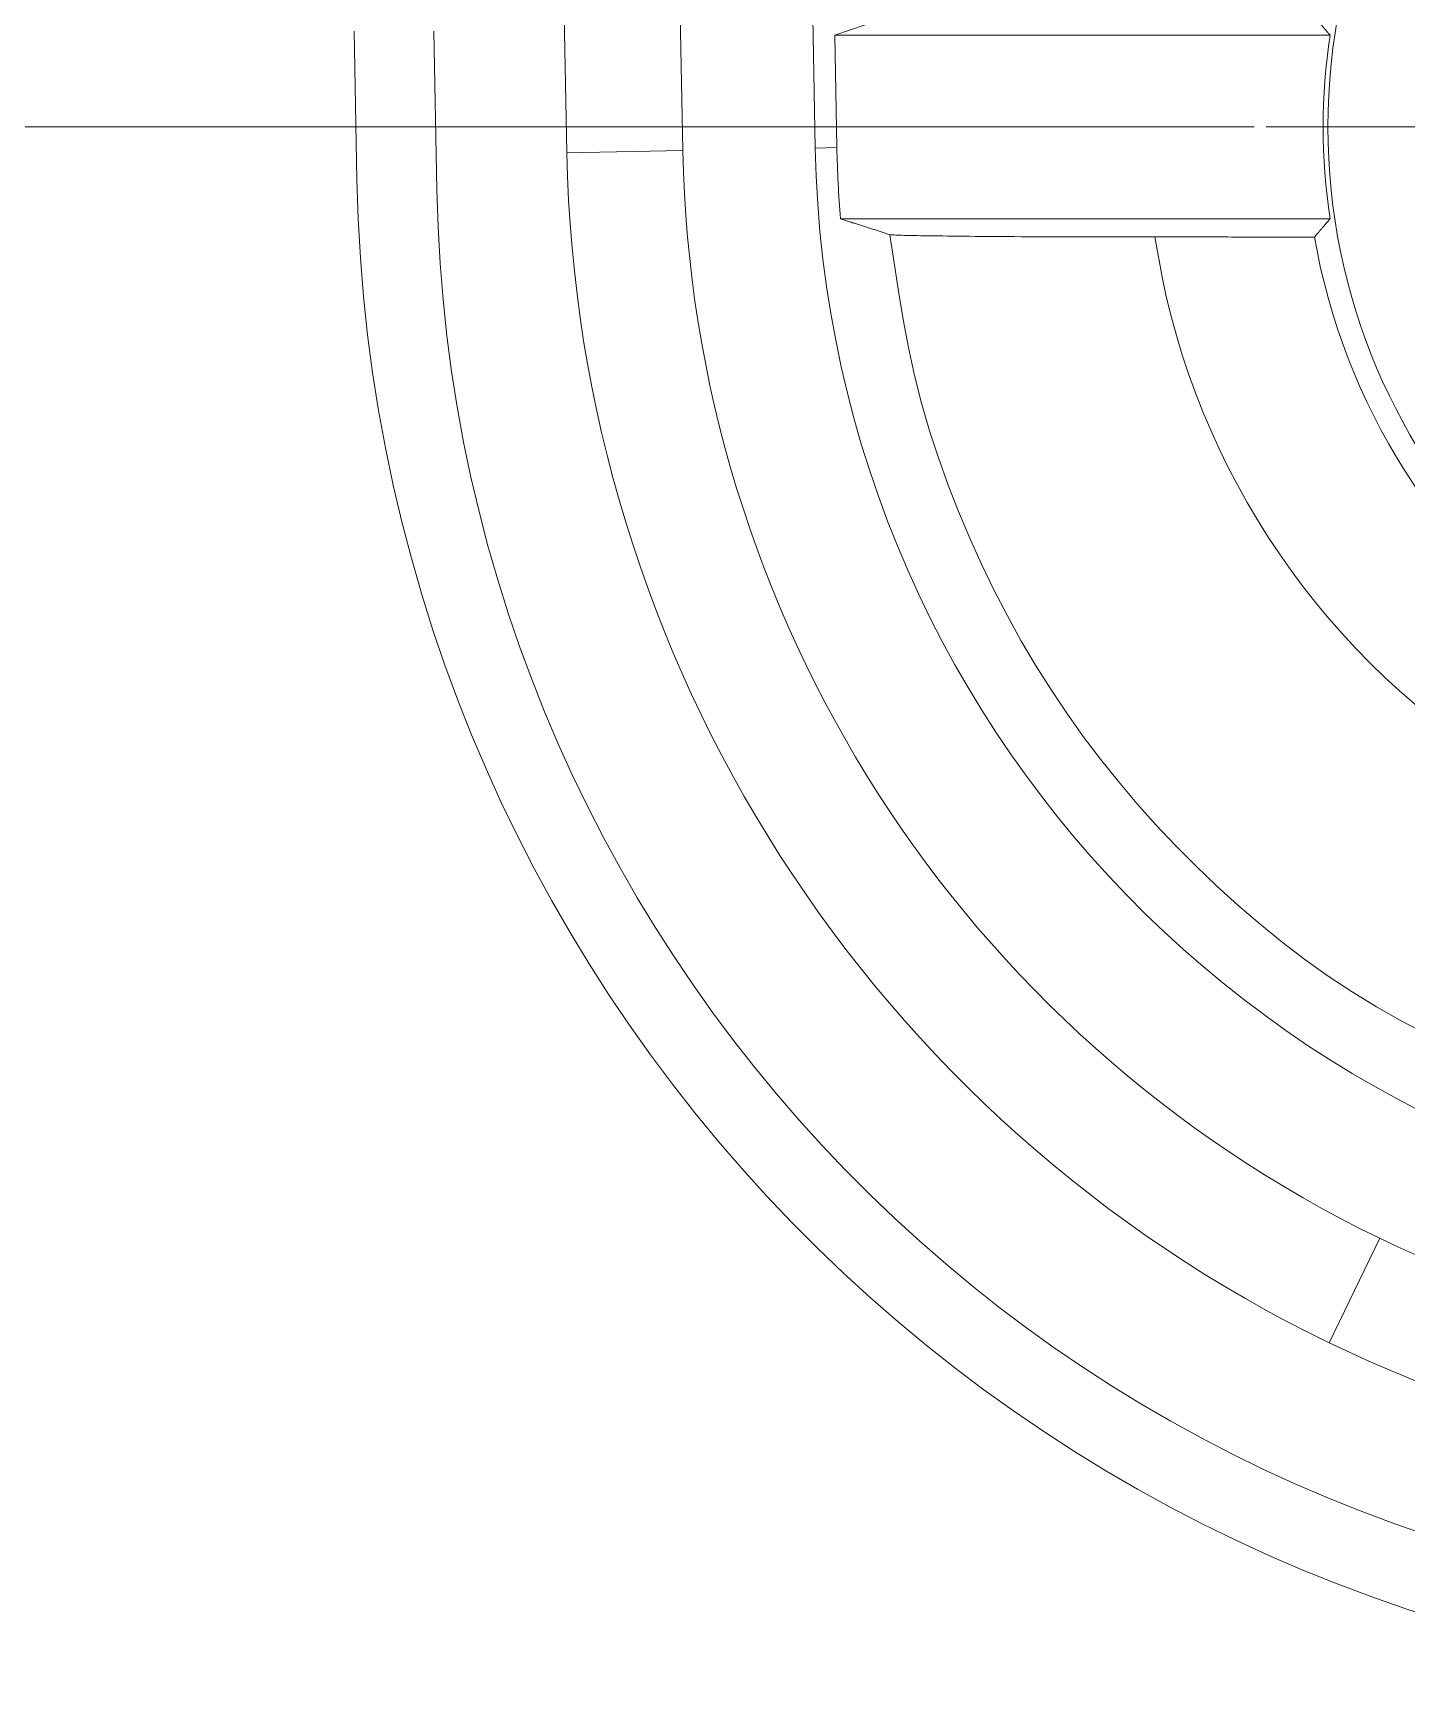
# Model space of a CAD drawing. Header units: inches. Extents: x 0 to 40, y 35.9 to 64.1.
# Drawn here: x 24.612 to 25.09, y 42.383 to 42.959 of the extents above; entities that cross this region are included whole.
import ezdxf

# ---------------------------------------------------------------- set-up
doc = ezdxf.new("R2010")
doc.units = ezdxf.units.IN
doc.header["$MEASUREMENT"] = 0
doc.linetypes.add('AI-Linetype-48', pattern=[0.409239, 0.189542, -0.073232, 0.073232, -0.073232])
doc.layers.add('2', color=7, linetype='Continuous')

# ---------------------------------------------------------------- blocks, each defined once
blk = doc.blocks.new('block 1961')
at = {"layer": '2', "color": 7, "lineweight": 18, "true_color": 0xffffff}
blk.add_lwpolyline([(24.89085, 42.95848), (25.06331, 42.95848)], dxfattribs=at)
blk = doc.blocks.new('block 2012')
at = {"layer": '2', "color": 7, "lineweight": 18, "true_color": 0xffffff}
blk.add_lwpolyline([(25.06331, 42.89454), (24.89288, 42.89454)], dxfattribs=at)
blk = doc.blocks.new('block 2065')
at = {"layer": '2', "color": 7, "lineweight": 18, "true_color": 0xffffff}
blk.add_lwpolyline([(24.90728, 42.96399), (24.89085, 42.95848)], dxfattribs=at)
blk = doc.blocks.new('block 2076')
at = {"layer": '2', "color": 7, "lineweight": 18, "true_color": 0xffffff}
blk.add_lwpolyline([(24.89157, 42.91934), (24.88406, 42.91917)], dxfattribs=at)
blk = doc.blocks.new('block 2105')
at = {"layer": '2', "color": 7, "lineweight": 18, "true_color": 0xffffff}
blk.add_lwpolyline([(24.74233, 47.9395), (24.83797, 42.91831)], dxfattribs=at)
blk = doc.blocks.new('block 2107')
at = {"layer": '2', "color": 7, "lineweight": 18, "true_color": 0xffffff}
blk.add_lwpolyline([(24.79759, 42.91755), (24.83797, 42.91831)], dxfattribs=at)
blk = doc.blocks.new('block 2115')
at = {"layer": '2', "color": 7, "lineweight": 18, "true_color": 0xffffff}
blk.add_lwpolyline([(25.06304, 42.50314), (25.08064, 42.53952)], dxfattribs=at)
blk = doc.blocks.new('block 2116')
at = {"layer": '2', "color": 7, "lineweight": 18, "true_color": 0xffffff}
blk.add_lwpolyline([(24.79759, 42.91755), (24.70195, 47.93871)], dxfattribs=at)
blk = doc.blocks.new('block 2153')
at = {"layer": '2', "color": 7, "lineweight": 18, "true_color": 0xffffff}
blk.add_lwpolyline([(24.88406, 42.91917), (24.78843, 47.94036)], dxfattribs=at)
blk = doc.blocks.new('block 2160')
at = {"layer": '2', "color": 7, "lineweight": 18, "true_color": 0xffffff}
blk.add_lwpolyline([(24.89085, 42.95848), (24.89157, 42.91934)], dxfattribs=at)
blk = doc.blocks.new('block 2254')
at = {"layer": '2', "color": 7, "lineweight": 18, "true_color": 0xffffff}
blk.add_lwpolyline([(24.75129, 42.95989), (24.75232, 42.90456)], dxfattribs=at)
blk = doc.blocks.new('block 2264')
at = {"layer": '2', "color": 7, "lineweight": 18, "true_color": 0xffffff}
blk.add_lwpolyline([(24.72449, 42.90811), (24.72349, 42.95989)], dxfattribs=at)
blk = doc.blocks.new('block 2269')
at = {"layer": '2', "color": 7, "lineweight": 18, "true_color": 0xffffff}
blk.add_open_spline([(25.4934, 42.92651), (25.4934, 43.04543), (25.39693, 43.1419), (25.27801, 43.1419), (25.15905, 43.1419), (25.06259, 43.04543), (25.06259, 42.92651), (25.06259, 42.80755), (25.15905, 42.71112), (25.27801, 42.71112), (25.39693, 42.71112), (25.4934, 42.80755), (25.4934, 42.92651), (25.4934, 42.92651), (25.4934, 42.92651), (25.4934, 42.92651)], degree=3, knots=[0, 0, 0, 0, 1, 1, 1, 2, 2, 2, 3, 3, 3, 4, 4, 4, 5, 5, 5, 5], dxfattribs=at)
blk = doc.blocks.new('block 2341')
at = {"layer": '2', "color": 7, "lineweight": 18, "true_color": 0xffffff}
blk.add_open_spline([(25.25789, 42.45853), (25.1904, 42.45853), (25.12381, 42.47379), (25.06304, 42.50314)], degree=3, dxfattribs=at)
blk = doc.blocks.new('block 2348')
at = {"layer": '2', "color": 7, "lineweight": 18, "true_color": 0xffffff}
blk.add_open_spline([(25.08064, 42.53952), (25.1359, 42.51279), (25.1965, 42.4989), (25.25789, 42.4989)], degree=3, dxfattribs=at)
blk = doc.blocks.new('block 2350')
at = {"layer": '2', "color": 7, "lineweight": 18, "true_color": 0xffffff}
blk.add_open_spline([(25.06304, 42.50314), (24.90356, 42.58028), (24.80097, 42.74044), (24.79759, 42.91755)], degree=3, dxfattribs=at)
blk = doc.blocks.new('block 2352')
at = {"layer": '2', "color": 7, "lineweight": 18, "true_color": 0xffffff}
blk.add_open_spline([(24.83797, 42.91831), (24.84107, 42.75643), (24.93484, 42.61001), (25.08064, 42.53952)], degree=3, dxfattribs=at)
blk = doc.blocks.new('block 2372')
at = {"layer": '2', "color": 7, "lineweight": 18, "true_color": 0xffffff}
blk.add_open_spline([(24.89157, 42.91934), (24.89175, 42.91104), (24.89219, 42.90277), (24.89288, 42.89454)], degree=3, dxfattribs=at)
blk = doc.blocks.new('block 2374')
at = {"layer": '2', "color": 7, "lineweight": 18, "true_color": 0xffffff}
blk.add_open_spline([(25.26774, 42.54273), (25.05866, 42.54273), (24.88802, 42.71012), (24.88406, 42.91917)], degree=3, dxfattribs=at)
blk = doc.blocks.new('block 2379')
at = {"layer": '2', "color": 7, "lineweight": 18, "true_color": 0xffffff}
blk.add_open_spline([(25.06331, 42.89454), (25.06014, 42.91573), (25.06014, 42.93726), (25.06331, 42.95848)], degree=3, dxfattribs=at)
blk = doc.blocks.new('block 2405')
at = {"layer": '2', "color": 7, "lineweight": 18, "true_color": 0xffffff}
blk.add_open_spline([(24.75232, 42.90456), (24.75749, 42.63034), (24.98132, 42.41071), (25.25562, 42.41078)], degree=3, dxfattribs=at)
blk = doc.blocks.new('block 2457')
at = {"layer": '2', "color": 7, "lineweight": 18, "true_color": 0xffffff}
blk.add_open_spline([(25.25972, 42.38298), (24.96799, 42.38298), (24.73003, 42.61642), (24.72449, 42.90811)], degree=3, dxfattribs=at)
blk = doc.blocks.new('block 2500')
at = {"layer": '2', "color": 7, "lineweight": 18, "true_color": 0xffffff}
blk.add_lwpolyline([(25.2396, 42.6641), (25.23264, 42.66485), (25.22568, 42.66579), (25.21872, 42.66692), (25.21183, 42.66823), (25.20497, 42.66971), (25.19815, 42.67137), (25.19137, 42.67319), (25.18461, 42.67522), (25.17793, 42.6774), (25.17131, 42.67977), (25.16477, 42.68232), (25.15826, 42.68501), (25.15185, 42.6879), (25.14551, 42.69097), (25.13928, 42.69417), (25.13311, 42.69755), (25.12705, 42.7011), (25.12105, 42.70478), (25.11519, 42.70864), (25.10941, 42.71264), (25.10376, 42.71681), (25.09821, 42.72111), (25.09277, 42.72559), (25.08746, 42.73021), (25.08226, 42.73496), (25.07723, 42.73985), (25.0723, 42.74492), (25.06751, 42.75009), (25.06286, 42.75539), (25.05835, 42.76084), (25.05397, 42.76638), (25.04977, 42.77207), (25.04571, 42.77782), (25.04178, 42.78371), (25.03806, 42.78967), (25.03444, 42.79577), (25.03103, 42.80194), (25.02776, 42.80817), (25.02469, 42.81448), (25.02176, 42.82088), (25.01901, 42.82736), (25.01646, 42.83391), (25.01405, 42.84049), (25.01184, 42.84717), (25.00981, 42.85389), (25.00795, 42.86067), (25.00629, 42.8675), (25.00485, 42.87435), (25.00354, 42.88128), (25.0023, 42.8882)], dxfattribs=at)
blk = doc.blocks.new('block 2554')
at = {"layer": '2', "color": 7, "lineweight": 18, "true_color": 0xffffff}
blk.add_lwpolyline([(24.89288, 42.89454), (24.89323, 42.8944), (24.89357, 42.8943), (24.89392, 42.89419), (24.89426, 42.89406), (24.89464, 42.89395), (24.89498, 42.89385), (24.89533, 42.89375), (24.89567, 42.89361), (24.89602, 42.89351), (24.89636, 42.8934), (24.89671, 42.8933), (24.89705, 42.89316), (24.8974, 42.89306), (24.89774, 42.89295), (24.89808, 42.89285), (24.89843, 42.89275), (24.89877, 42.89261), (24.89912, 42.89251), (24.89946, 42.8924), (24.89981, 42.89227), (24.90015, 42.89216), (24.9005, 42.89206), (24.90084, 42.89196), (24.90118, 42.89185), (24.90153, 42.89171), (24.90187, 42.89161), (24.90222, 42.89151), (24.90256, 42.8914), (24.90291, 42.8913), (24.90325, 42.89116), (24.9036, 42.89106), (24.90394, 42.89096), (24.90429, 42.89085), (24.9046, 42.89075), (24.90494, 42.89065), (24.90528, 42.89054), (24.90563, 42.89041), (24.90597, 42.8903), (24.90632, 42.8902), (24.90666, 42.8901), (24.90701, 42.88999), (24.90732, 42.88985), (24.90766, 42.88975), (24.90801, 42.88965), (24.90835, 42.88954), (24.90869, 42.88944), (24.909, 42.88934), (24.90935, 42.88923), (24.90969, 42.8891), (24.91004, 42.88899)], dxfattribs=at)
blk = doc.blocks.new('block 2556')
at = {"layer": '2', "color": 7, "lineweight": 18, "true_color": 0xffffff}
blk.add_open_spline([(25.0579, 42.96482), (25.05801, 42.96468), (25.05811, 42.96458), (25.05811, 42.96458), (25.05821, 42.96444), (25.05832, 42.9643), (25.05832, 42.9643), (25.05842, 42.9642), (25.05852, 42.96406), (25.05852, 42.96406), (25.05866, 42.96392), (25.05876, 42.96379), (25.05876, 42.96379), (25.05887, 42.96368), (25.05897, 42.96354), (25.05897, 42.96354), (25.05907, 42.96341), (25.05918, 42.9633), (25.05918, 42.9633), (25.05928, 42.96317), (25.05942, 42.96303), (25.05942, 42.96303), (25.05952, 42.96292), (25.05962, 42.96279), (25.05962, 42.96279), (25.05973, 42.96265), (25.05983, 42.96255), (25.05983, 42.96255), (25.05993, 42.96241), (25.06004, 42.96227), (25.06004, 42.96227), (25.06018, 42.96213), (25.06028, 42.96203), (25.06028, 42.96203), (25.06038, 42.96189), (25.06049, 42.96179), (25.06049, 42.96179), (25.06059, 42.96165), (25.06069, 42.96151), (25.06069, 42.96151), (25.0608, 42.96137), (25.06093, 42.96127), (25.06093, 42.96127), (25.06104, 42.96113), (25.06114, 42.961), (25.06114, 42.961), (25.06124, 42.96089), (25.06135, 42.96075), (25.06135, 42.96075), (25.06145, 42.96062), (25.06155, 42.96051), (25.06155, 42.96051), (25.06169, 42.96038), (25.06179, 42.96024), (25.06179, 42.96024), (25.0619, 42.96013), (25.062, 42.96), (25.062, 42.96), (25.06211, 42.95986), (25.06221, 42.95972), (25.06221, 42.95972), (25.06231, 42.95962), (25.06245, 42.95948), (25.06245, 42.95948), (25.06255, 42.95934), (25.06266, 42.95924), (25.06266, 42.95924), (25.06276, 42.9591), (25.06286, 42.95896), (25.06286, 42.95896), (25.06297, 42.95886), (25.06307, 42.95872), (25.06307, 42.95872), (25.06321, 42.95858), (25.06331, 42.95848), (25.06331, 42.95848)], degree=3, knots=[0, 0, 0, 0, 1, 1, 1, 2, 2, 2, 3, 3, 3, 4, 4, 4, 5, 5, 5, 6, 6, 6, 7, 7, 7, 8, 8, 8, 9, 9, 9, 10, 10, 10, 11, 11, 11, 12, 12, 12, 13, 13, 13, 14, 14, 14, 15, 15, 15, 16, 16, 16, 17, 17, 17, 18, 18, 18, 19, 19, 19, 20, 20, 20, 21, 21, 21, 22, 22, 22, 23, 23, 23, 24, 24, 24, 25, 25, 25, 25], dxfattribs=at)
blk = doc.blocks.new('block 2570')
at = {"layer": '2', "color": 7, "lineweight": 18, "true_color": 0xffffff}
blk.add_lwpolyline([(24.91004, 42.88899), (24.91149, 42.87914), (24.913, 42.86929), (24.91465, 42.85947), (24.91652, 42.84968), (24.91865, 42.83993), (24.9211, 42.83029), (24.92389, 42.82071), (24.92699, 42.81124), (24.93033, 42.80183), (24.93395, 42.79256), (24.93784, 42.78337), (24.94194, 42.77427), (24.94628, 42.76528), (24.95086, 42.75646), (24.95569, 42.74774), (24.96075, 42.73913), (24.96609, 42.73069), (24.97164, 42.72242), (24.97739, 42.71429), (24.98338, 42.70633), (24.98962, 42.69858), (24.99606, 42.69097), (25.00268, 42.68353), (25.00953, 42.67629), (25.01656, 42.6692), (25.0238, 42.66227), (25.0312, 42.65552), (25.03882, 42.64901), (25.0466, 42.6427), (25.05453, 42.63664), (25.06266, 42.63085), (25.07096, 42.62534), (25.07943, 42.62014), (25.08805, 42.61528), (25.09683, 42.61073), (25.10575, 42.60653), (25.11481, 42.60257), (25.12398, 42.59892), (25.13328, 42.59547), (25.14269, 42.59227), (25.15216, 42.58927), (25.16177, 42.58648), (25.17142, 42.58383), (25.18117, 42.58131), (25.19095, 42.57893), (25.20077, 42.57666), (25.21066, 42.57446), (25.22054, 42.57232), (25.23047, 42.57022), (25.24042, 42.56815)], dxfattribs=at)
blk = doc.blocks.new('block 2573')
at = {"layer": '2', "color": 7, "lineweight": 18, "true_color": 0xffffff}
blk.add_open_spline([(24.91004, 42.88899), (24.91014, 42.88899), (24.91038, 42.88896), (24.91038, 42.88896), (24.91038, 42.88896), (24.91066, 42.88892), (24.91066, 42.88892), (24.91066, 42.88892), (24.91104, 42.88889), (24.91104, 42.88889), (24.91104, 42.88889), (24.91152, 42.88889), (24.91152, 42.88889), (24.91152, 42.88889), (24.91207, 42.88885), (24.91207, 42.88885), (24.91207, 42.88885), (24.91273, 42.88882), (24.91273, 42.88882), (24.91273, 42.88882), (24.91345, 42.88882), (24.91345, 42.88882), (24.91345, 42.88882), (24.91424, 42.88879), (24.91424, 42.88879), (24.91424, 42.88879), (24.91514, 42.88875), (24.91514, 42.88875), (24.91514, 42.88875), (24.9161, 42.88875), (24.9161, 42.88875), (24.9161, 42.88875), (24.91717, 42.88872), (24.91717, 42.88872), (24.91717, 42.88872), (24.91831, 42.88868), (24.91831, 42.88868), (24.91831, 42.88868), (24.91951, 42.88868), (24.91951, 42.88868), (24.91951, 42.88868), (24.92082, 42.88865), (24.92082, 42.88865), (24.92082, 42.88865), (24.9222, 42.88861), (24.9222, 42.88861), (24.9222, 42.88861), (24.92365, 42.88861), (24.92365, 42.88861), (24.92365, 42.88861), (24.92516, 42.88858), (24.92516, 42.88858), (24.92516, 42.88858), (24.92675, 42.88854), (24.92675, 42.88854), (24.92675, 42.88854), (24.92844, 42.88854), (24.92844, 42.88854), (24.92844, 42.88854), (24.93016, 42.88851), (24.93016, 42.88851), (24.93016, 42.88851), (24.93195, 42.88851), (24.93195, 42.88851), (24.93195, 42.88851), (24.93381, 42.88848), (24.93381, 42.88848), (24.93381, 42.88848), (24.93574, 42.88848), (24.93574, 42.88848), (24.93574, 42.88848), (24.93774, 42.88844), (24.93774, 42.88844), (24.93774, 42.88844), (24.9398, 42.88841), (24.9398, 42.88841), (24.9398, 42.88841), (24.94194, 42.88841), (24.94194, 42.88841), (24.94194, 42.88841), (24.94411, 42.88841), (24.94411, 42.88841), (24.94411, 42.88841), (24.94635, 42.88837), (24.94635, 42.88837), (24.94635, 42.88837), (24.94866, 42.88837), (24.94866, 42.88837), (24.94866, 42.88837), (24.95097, 42.88834), (24.95097, 42.88834), (24.95097, 42.88834), (24.95338, 42.88834), (24.95338, 42.88834), (24.95338, 42.88834), (24.95579, 42.8883), (24.95579, 42.8883), (24.95579, 42.8883), (24.95827, 42.8883), (24.95827, 42.8883), (24.95827, 42.8883), (24.96078, 42.8883), (24.96078, 42.8883), (24.96078, 42.8883), (24.96333, 42.88827), (24.96333, 42.88827), (24.96333, 42.88827), (24.96595, 42.88827), (24.96595, 42.88827), (24.96595, 42.88827), (24.96861, 42.88827), (24.96861, 42.88827), (24.96861, 42.88827), (24.97126, 42.88823), (24.97126, 42.88823), (24.97126, 42.88823), (24.97398, 42.88823), (24.97398, 42.88823), (24.97398, 42.88823), (24.9767, 42.88823), (24.9767, 42.88823), (24.9767, 42.88823), (24.97949, 42.88823), (24.97949, 42.88823), (24.97949, 42.88823), (24.98225, 42.8882), (24.98225, 42.8882), (24.98225, 42.8882), (24.98504, 42.8882), (24.98504, 42.8882), (24.98504, 42.8882), (24.98786, 42.8882), (24.98786, 42.8882), (24.98786, 42.8882), (24.99072, 42.8882), (24.99072, 42.8882), (24.99072, 42.8882), (24.99362, 42.8882), (24.99362, 42.8882), (24.99362, 42.8882), (24.99648, 42.8882), (24.99648, 42.8882), (24.99648, 42.8882), (24.99937, 42.8882), (24.99937, 42.8882), (24.99937, 42.8882), (25.0023, 42.8882), (25.0023, 42.8882)], degree=3, knots=[0, 0, 0, 0, 1, 1, 1, 2, 2, 2, 3, 3, 3, 4, 4, 4, 5, 5, 5, 6, 6, 6, 7, 7, 7, 8, 8, 8, 9, 9, 9, 10, 10, 10, 11, 11, 11, 12, 12, 12, 13, 13, 13, 14, 14, 14, 15, 15, 15, 16, 16, 16, 17, 17, 17, 18, 18, 18, 19, 19, 19, 20, 20, 20, 21, 21, 21, 22, 22, 22, 23, 23, 23, 24, 24, 24, 25, 25, 25, 26, 26, 26, 27, 27, 27, 28, 28, 28, 29, 29, 29, 30, 30, 30, 31, 31, 31, 32, 32, 32, 33, 33, 33, 34, 34, 34, 35, 35, 35, 36, 36, 36, 37, 37, 37, 38, 38, 38, 39, 39, 39, 40, 40, 40, 41, 41, 41, 42, 42, 42, 43, 43, 43, 44, 44, 44, 45, 45, 45, 46, 46, 46, 47, 47, 47, 48, 48, 48, 49, 49, 49, 49], dxfattribs=at)
blk = doc.blocks.new('block 2701')
at = {"layer": '2', "color": 7, "lineweight": 18, "true_color": 0xffffff}
blk.add_lwpolyline([(25.0579, 42.88817), (25.05677, 42.88817), (25.05566, 42.88817), (25.05456, 42.88817), (25.05342, 42.88817), (25.05232, 42.88817), (25.05122, 42.88817), (25.05012, 42.88817), (25.04898, 42.88817), (25.04788, 42.88817), (25.04677, 42.88817), (25.04567, 42.88817), (25.04454, 42.88817), (25.04343, 42.88817), (25.04233, 42.88817), (25.04119, 42.88817), (25.04009, 42.88817), (25.03899, 42.88817), (25.03789, 42.88817), (25.03675, 42.88817), (25.03565, 42.88817), (25.03454, 42.88817), (25.03341, 42.88817), (25.0323, 42.88817), (25.0312, 42.88817), (25.0301, 42.88817), (25.02896, 42.88817), (25.02786, 42.8882), (25.02676, 42.8882), (25.02562, 42.8882), (25.02452, 42.8882), (25.02342, 42.8882), (25.02231, 42.8882), (25.02118, 42.8882), (25.02007, 42.8882), (25.01897, 42.8882), (25.01787, 42.8882), (25.01673, 42.8882), (25.01563, 42.8882), (25.01453, 42.8882), (25.01339, 42.8882), (25.01229, 42.8882), (25.01119, 42.8882), (25.01008, 42.8882), (25.00895, 42.8882), (25.00784, 42.8882), (25.00674, 42.8882), (25.00561, 42.8882), (25.0045, 42.8882), (25.0034, 42.8882), (25.0023, 42.8882)], dxfattribs=at)
blk = doc.blocks.new('block 2791')
at = {"layer": '2', "color": 7, "lineweight": 18, "true_color": 0xffffff}
blk.add_lwpolyline([(25.0579, 42.88817), (25.0589, 42.88276), (25.06004, 42.87735), (25.06135, 42.87201), (25.06273, 42.8667), (25.06428, 42.8614), (25.06593, 42.8562), (25.06772, 42.85103), (25.06965, 42.84589), (25.07168, 42.8408), (25.07382, 42.8358), (25.07609, 42.83084), (25.0785, 42.82591), (25.08102, 42.82109), (25.08364, 42.8163), (25.08639, 42.81158), (25.08925, 42.80697), (25.09222, 42.80238), (25.09532, 42.79787), (25.09849, 42.79346), (25.10179, 42.78912), (25.1052, 42.78485), (25.10872, 42.78068), (25.11233, 42.77658), (25.11606, 42.77255), (25.11988, 42.76862), (25.12377, 42.7648), (25.1278, 42.76108), (25.1319, 42.75746), (25.13607, 42.75391), (25.14034, 42.7505), (25.14468, 42.74719), (25.14913, 42.74399), (25.15364, 42.74089), (25.15822, 42.73789), (25.16287, 42.73503), (25.16759, 42.73228), (25.17242, 42.72962), (25.17724, 42.72707), (25.18217, 42.72466), (25.18716, 42.72239), (25.19219, 42.72022), (25.19729, 42.71815), (25.20242, 42.71622), (25.20759, 42.71443), (25.21283, 42.71274), (25.2181, 42.71119), (25.22344, 42.70978), (25.22878, 42.7085), (25.23419, 42.70733), (25.2396, 42.70633)], dxfattribs=at)
blk = doc.blocks.new('block 2792')
at = {"layer": '2', "color": 7, "lineweight": 18, "true_color": 0xffffff}
blk.add_open_spline([(25.06331, 42.89454), (25.06321, 42.8944), (25.06307, 42.89426), (25.06307, 42.89426), (25.06297, 42.89413), (25.06286, 42.89402), (25.06286, 42.89402), (25.06276, 42.89388), (25.06266, 42.89375), (25.06266, 42.89375), (25.06255, 42.89364), (25.06245, 42.89351), (25.06245, 42.89351), (25.06231, 42.89337), (25.06221, 42.89326), (25.06221, 42.89326), (25.06211, 42.89313), (25.062, 42.89299), (25.062, 42.89299), (25.0619, 42.89289), (25.06179, 42.89275), (25.06179, 42.89275), (25.06169, 42.89261), (25.06155, 42.89247), (25.06155, 42.89247), (25.06145, 42.89237), (25.06135, 42.89223), (25.06135, 42.89223), (25.06124, 42.89209), (25.06114, 42.89199), (25.06114, 42.89199), (25.06104, 42.89185), (25.06093, 42.89171), (25.06093, 42.89171), (25.0608, 42.89161), (25.06069, 42.89147), (25.06069, 42.89147), (25.06059, 42.89134), (25.06049, 42.89123), (25.06049, 42.89123), (25.06038, 42.89109), (25.06028, 42.89096), (25.06028, 42.89096), (25.06018, 42.89082), (25.06004, 42.89072), (25.06004, 42.89072), (25.05993, 42.89058), (25.05983, 42.89047), (25.05983, 42.89047), (25.05973, 42.89034), (25.05962, 42.8902), (25.05962, 42.8902), (25.05952, 42.89006), (25.05942, 42.88996), (25.05942, 42.88996), (25.05928, 42.88982), (25.05918, 42.88968), (25.05918, 42.88968), (25.05907, 42.88958), (25.05897, 42.88944), (25.05897, 42.88944), (25.05887, 42.8893), (25.05876, 42.8892), (25.05876, 42.8892), (25.05866, 42.88906), (25.05852, 42.88892), (25.05852, 42.88892), (25.05842, 42.88882), (25.05832, 42.88868), (25.05832, 42.88868), (25.05821, 42.88854), (25.05811, 42.88841), (25.05811, 42.88841), (25.05801, 42.8883), (25.0579, 42.88817), (25.0579, 42.88817)], degree=3, knots=[0, 0, 0, 0, 1, 1, 1, 2, 2, 2, 3, 3, 3, 4, 4, 4, 5, 5, 5, 6, 6, 6, 7, 7, 7, 8, 8, 8, 9, 9, 9, 10, 10, 10, 11, 11, 11, 12, 12, 12, 13, 13, 13, 14, 14, 14, 15, 15, 15, 16, 16, 16, 17, 17, 17, 18, 18, 18, 19, 19, 19, 20, 20, 20, 21, 21, 21, 22, 22, 22, 23, 23, 23, 24, 24, 24, 25, 25, 25, 25], dxfattribs=at)
blk = doc.blocks.new('block 3333')
at = {"layer": '2', "color": 1, "linetype": 'AI-Linetype-48', "lineweight": 18, "true_color": 0xff0000}
blk.add_lwpolyline([(25.04106, 42.92651), (25.51493, 42.92651)], dxfattribs=at)
blk = doc.blocks.new('block 3602')
at = {"color": 5, "lineweight": 18, "true_color": 0x0000ff}
blk.add_lwpolyline([(25.03685, 42.92651), (22.44469, 42.92651)], dxfattribs=at)
blk = doc.blocks.new('block 3609')
at = {"lineweight": 0}
blk.add_lwpolyline([(25.04106, 42.92651), (25.04106, 42.92651)], dxfattribs=at)
blk = doc.blocks.new('block 3601')
for name in ['block 3602', 'block 3609']:
    blk.add_blockref(name, (0, 0))

msp = doc.modelspace()

# ---------------------------------------------------------------- block references
msp.add_blockref('block 3601', (0, 0))
at = {"layer": '2'}
for name in ['block 2116', 'block 2105', 'block 2153', 'block 2269', 'block 2065', 'block 2556', 'block 2264', 'block 2254', 'block 1961', 'block 2160', 'block 2379', 'block 3333', 'block 2107', 'block 2350', 'block 2352', 'block 2076', 'block 2374', 'block 2372', 'block 2457', 'block 2405', 'block 2012', 'block 2554', 'block 2792', 'block 2570', 'block 2573', 'block 2500', 'block 2701', 'block 2791', 'block 2115', 'block 2348', 'block 2341']:
    msp.add_blockref(name, (0, 0), dxfattribs=at)

doc.saveas('drawing.dxf')
